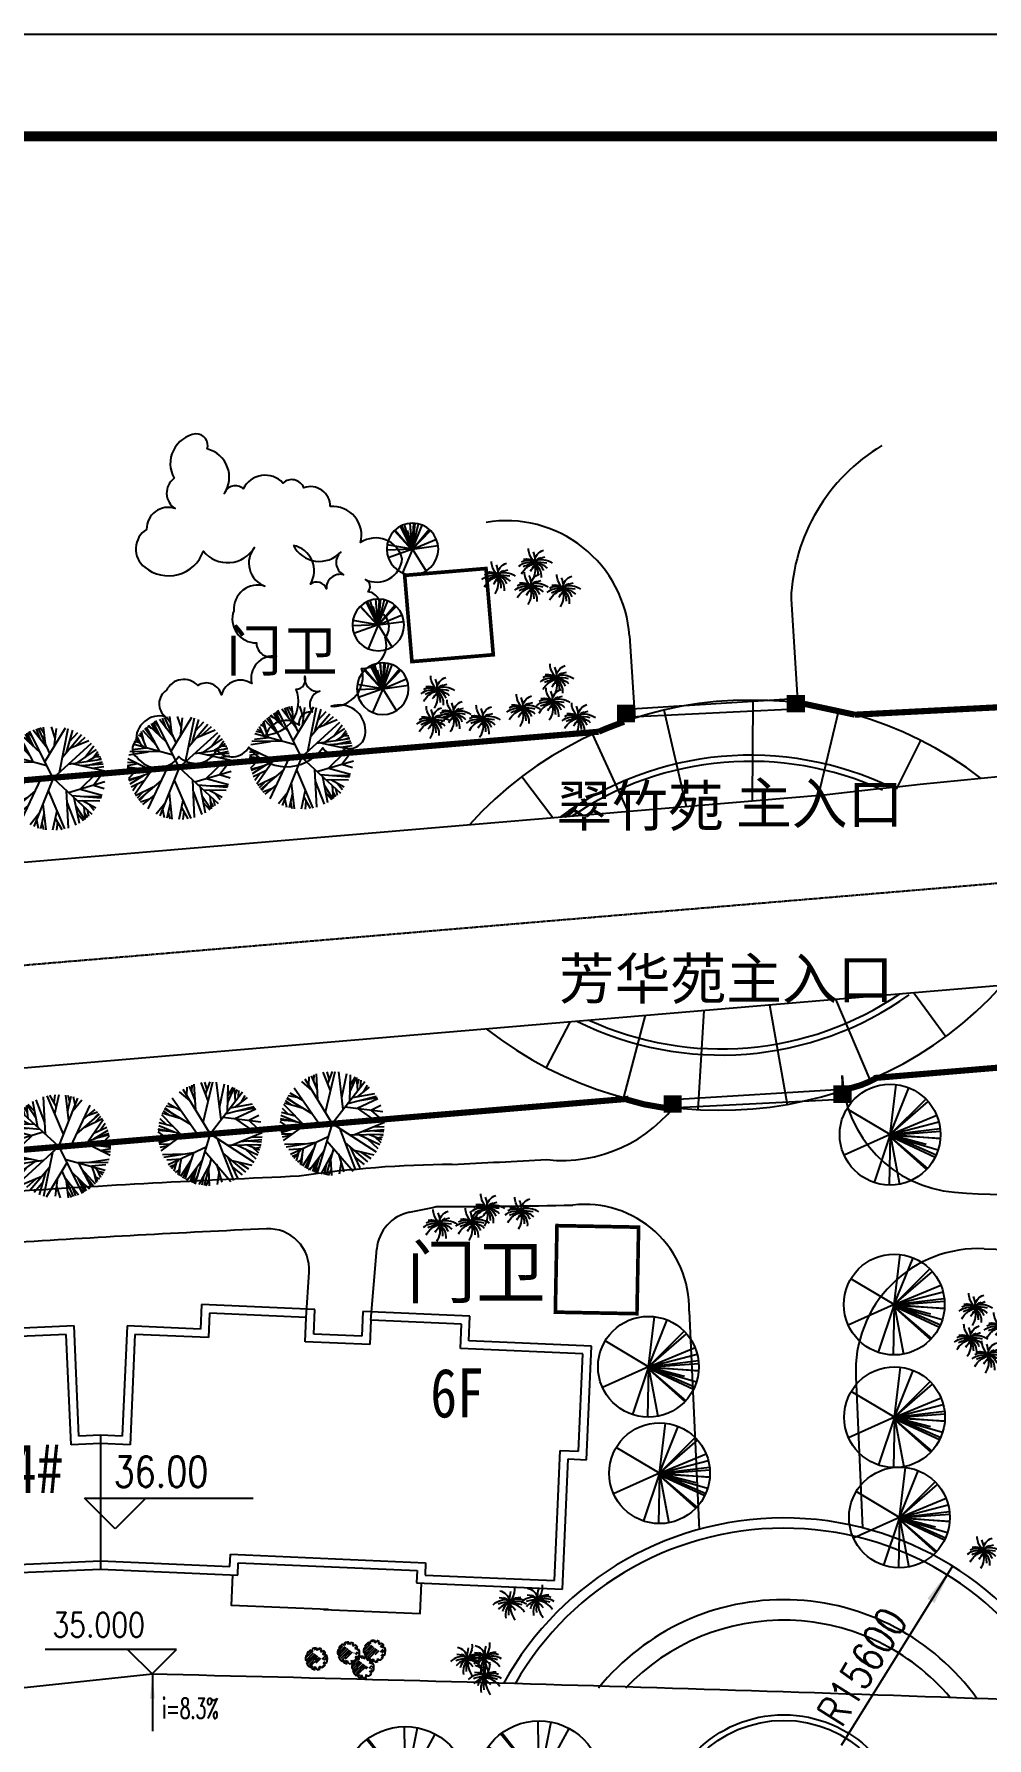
# Model space of a CAD drawing. Extents: x 116619 to 413619, y -387877 to -177877.
# Drawn here: x 255264 to 301882, y -261234 to -177877 of the extents above; entities that cross this region are included whole.
import ezdxf
from ezdxf.enums import TextEntityAlignment as Align

# ---------------------------------------------------------------- set-up
doc = ezdxf.new("R2010")
doc.units = 0
doc.header["$LTSCALE"] = 35
doc.header["$MEASUREMENT"] = 0
doc.linetypes.add('CENTER', pattern=[2, 1.25, -0.25, 0.25, -0.25])
doc.linetypes.add('DASH', pattern=[0.35, 0.25, -0.1])
doc.layers.get('0').update_dxf_attribs({"linetype": 'CONTINUOUS'})
for name, color, linetype in [('BALCONY', 6, 'CONTINUOUS'), ('CEN', 10, 'CENTER'), ('CHE', 5, 'CONTINUOUS'), ('FU', 7, 'CONTINUOUS'), ('JYP', 4, 'CONTINUOUS'), ('JZ1', 7, 'CONTINUOUS'), ('LAYER11', 50, 'CONTINUOUS'), ('LAYER4', 41, 'CONTINUOUS'), ('LH', 3, 'CONTINUOUS'), ('LVHUA', 94, 'CONTINUOUS'), ('PUB_DIM', 3, 'CONTINUOUS'), ('PUB_TEXT', 7, 'CONTINUOUS'), ('PUB_TITLE', 7, 'CONTINUOUS'), ('REN', 4, 'CONTINUOUS'), ('TREE', 84, 'CONTINUOUS'), ('YJ1', 7, 'CONTINUOUS'), ('围墙', 252, 'DASH'), ('建筑标高', 2, 'CONTINUOUS'), ('新路', 21, 'CONTINUOUS'), ('绿化', 84, 'CONTINUOUS')]:
    doc.layers.add(name, color=color, linetype=linetype)
doc.styles.add('_SIMPLEX', font='SIMPLEX', dxfattribs={"width": 0.6})
doc.styles.add('_ST64F', font='', dxfattribs={"width": 0.8})
doc.styles.add('DIM_FONT', font='SIMPLEX.shx', dxfattribs={"width": 0.8})
doc.styles.add('HZ1', font='simhei.ttf')
doc.styles.add('STYLE3', font='simhei.ttf')
doc.styles.get('_ST64F').set_extended_font_data('SimSun')

# ---------------------------------------------------------------- blocks, each defined once
blk = doc.blocks.new('U_B22WGL')
for p, q in [((-550.8257970062201, 558.0783075270265), (-915.1493376902887, 1027.616519721003)), ((-603.9564057614276, 680.3840055263245), (-854.1559123811109, 1075.660784584787)), ((-469.4966474449189, 370.8600798833468), (-794.1746440680014, 1118.262941103047)), ((-642.0419191294874, 1066.116071637891), (-756.562705571219, 1142.835108776151)), ((-250.5075296238152, 626.2688240594834), (-726.7141217461118, 1161.236286529715)), ((-515.3602282579319, 923.8026643308804), (-640.2273481040844, 1209.438433298212)), ((-422.6882867732216, 819.6955935796686), (-582.3781994242614, 1237.728796102627)), ((-433.0349707051006, 1082.587426762719), (-560.4235721629681, 1247.686271461233)), ((58.06746132847766, -145.1686533211941), (-513.4325386715224, 1283.581346678806)), ((-28.10027019818662, 738.568659643086), (-400.4380718019471, 1308.223474113354)), ((-224.508792403352, 1039.062082001077), (-307.638224578937, 1334.302654712501)), ((27.62668769496523, 581.1803805813943), (-244.0880552552568, 1348.577658405771)), ((-87.71380136266234, 1179.04479187082), (-192.2554629422244, 1358.132525280274)), ((-139.9982188203809, 349.9955470508976), (547.4555173344037, 1298.117642130495)), ((-77.29836543311248, 877.5176321850704), (-94.35094727678515, 1371.190350581961)), ((219.616006810806, 1013.084953796581), (136.8764383249567, 1353.339078923189)), ((166.0784766194542, 755.2797248803508), (278.5342497738151, 1296.800527901967)), ((257.2262220979013, 8.030393424513022), (624.0668520921303, 1269.829823587916)), ((385.0179641267736, 447.5878853908471), (995.5917498144248, 1056.34048459616)), ((509.2314844845081, 571.4309083746011), (749.5225974539702, 1212.942459484253)), ((626.1806641275965, 883.6532319832731), (890.1870041886344, 1131.605824176742)), ((-1272.107766840725, 502.1528781977941), (-850.9968659336679, 509.7838856068665)), ((-93.58914806863467, 233.9728701715321), (-1240.947855581931, 651.7850507495859)), ((-1057.827108186962, 681.8904773957147), (-1195.185157248162, 721.9725543438362)), ((-918.9529631897036, 534.5301876937556), (-1151.773997502825, 781.5781537911353)), ((-1000.20528293009, 620.7475708944658), (-1091.597595389934, 855.2543858780373)), ((-922.4278712572064, 816.4502231931947), (-1053.55768399824, 897.3597809564344)), ((-850.9968659336679, 509.7838856068665), (-983.1273888880766, 967.7056809513269)), ((-901.0163699227575, 683.1353607753081), (-951.3610641136344, 996.5975451729137)), ((58.06746132847766, -145.1686533211941), (1266.026420723893, 784.0305462137003)), ((623.5699569244374, 685.4283381997193), (1195.167722780205, 869.5130679128015)), ((798.2788109606685, 741.693834838934), (1096.691975426328, 970.1049089562257)), ((800.6479283543653, 242.9118375871003), (1395.008773409513, 586.3803389212953)), ((1039.988266229337, 381.221532518477), (1326.709312560625, 699.2979554338344)), ((1253.845273930724, 334.2103491787238), (1425.754406869126, 527.147060460451)), ((-1147.799453919442, 65.87356036509664), (-1455.283867135063, 34.67504725698018)), ((-1209.729522791292, 103.722241776788), (-1441.474785841246, 126.767090841251)), ((-900.5105574727583, -85.25752714614282), (-1418.671758527585, 231.4176934027746)), ((-806.7672955262475, 382.3925165198852), (-1386.087258543464, 345.0664867623964)), ((-469.4966474449189, 370.8600798833468), (-1347.604197541144, 434.8006194173468)), ((541.3992457150874, 226.6250269761913), (1519.195381997086, 288.0532291392992)), ((654.4401094571352, 233.7266065110125), (1579.31624043529, -53.63640727622624)), ((906.7046241308402, 155.3469308115709), (1553.063039817744, 150.7438680386804)), ((1115.259903164506, 262.6767428413405), (1464.104336511495, 442.739762697438)), ((1150.96008669344, 153.6074574798949), (1539.182881583204, 213.8203602762187)), ((1235.186340242783, 53.28624100210072), (1566.686893770397, 70.80219669940925)), ((1346.591714464905, 382.0832763837352), (1495.041778855592, 362.4540518127142)), ((1372.423991687449, 278.8325927498045), (1510.147618185487, 317.4750736028182)), ((58.06746132847766, -145.1686533211941), (-1465.932538671522, -49.91865332119414)), ((-1298.208165994505, -143.0076142142971), (-1465.773476688877, -123.1505784190995)), ((-1068.914945055186, -74.73225292223287), (-1465.190238406279, -192.7289329541854)), ((-1174.008806342064, -68.16388659182485), (-1459.277449131675, -2.899813793093927)), ((-1200.120716598112, -113.8006624417358), (-1453.925321995995, -336.0974965448004)), ((-1113.74730489628, -317.2092731324119), (-1448.440313320754, -375.4083651899746)), ((-817.6244873993361, -232.5068339433528), (-1442.52429662557, -411.2520537060664)), ((-988.3770215318742, -281.3485823131377), (-1423.275528339852, -503.2174585984794)), ((-995.8963310676714, -447.745142925578), (-1397.737702376138, -595.9538852565056)), ((-705.7468650667375, -97.4302579214891), (-1306.822381061598, -823.1448462221342)), ((-502.6196879874129, -476.4595266603465), (-1212.374981675764, -986.9239615987499)), ((-298.4362143230261, -122.8871735929752), (-964.0875089106718, -1275.555851061614)), ((58.06746132847766, -145.1686533211941), (-623.4860582134585, -1508.275692405066)), ((-117.1920593269984, -495.68769463219), (266.8987942372099, -1654.792935848342)), ((58.06746132847766, -145.1686533211941), (1105.817461328478, -1288.168653321194)), ((475.9255776607591, -601.0138711382206), (1564.864610266536, -373.5068935529598)), ((817.8882147851313, -529.5692046420045), (1340.834838121655, -102.5517104598002)), ((1219.077291644162, -445.7506330016804), (1439.494622473327, -204.5037377817971)), ((1219.077291644162, -445.7506330016804), (1522.514815296176, -567.0334983331886)), ((-1196.85005660938, -521.8616999945407), (-1357.307308738405, -710.226402810662)), ((-748.7793172845064, -653.5004549791811), (-1286.493616700574, -862.6165660293955)), ((-1074.669262679106, -780.2384608036409), (-1246.869045700406, -932.3895325052035)), ((-961.5661959215446, -806.5393047513098), (-1193.052807215086, -1015.383611615693)), ((-889.1220782019242, -989.7004985303247), (-1158.181922182624, -1063.489641379743)), ((-741.5909903418666, -890.2718894958707), (-1102.184433122778, -1133.293919379259)), ((-303.6120757769837, -868.5277275321168), (-281.350511255952, -1630.891184578872)), ((412.84190980243, -532.1953243836797), (375.0122634537605, -1635.847019839555)), ((400.8923745134001, -880.8140970806162), (603.9003081813484, -1568.067983314908)), ((560.0600293095762, -692.7969093005704), (1415.584724866376, -837.788952761377)), ((621.0230417342958, -759.3020137639287), (704.1828515412548, -1525.426202668506)), ((708.2359959536174, -854.443418366809), (1371.601652947028, -917.9583578650818)), ((817.888214785124, -529.5692046420045), (1452.244301520832, -760.6740864988715)), ((864.6768697284118, -869.4220843983094), (1236.050701507417, -1112.087205143212)), ((914.6065075752325, -752.8845007547534), (1436.375288889313, -795.4328553841078)), ((1041.403454100785, -984.8997359337554), (1174.701535476843, -1182.330330424073)), ((-446.6398877219123, -1154.583351422018), (-728.2047475094674, -1450.676988648545)), ((-530.5675326641082, -1322.438641306366), (-501.2711579859985, -1562.813287544956)), ((-294.8682236640612, -1167.967298296444), (-428.8143879500655, -1589.3023260964)), ((-374.5644907035909, -1418.65629015856), (-347.1484649396749, -1614.309917154813)), ((86.719254612441, -1111.049061707748), (-81.5421653576428, -1662.760545806352)), ((25.13437299313082, -1312.979405824986), (187.1668108807848, -1663.690749948426)), ((80.53788419181947, -1432.897615628917), (35.1205379785446, -1668.995887199362)), ((649.1995010354789, -1018.882538039197), (875.9599499876844, -1431.103285017107)), ((671.5642181321513, -1224.921378021365), (845.131190922037, -1450.199950094717)), ((882.7303155605099, -1044.800857937957), (885.9621447218946, -1424.686684928765)), ((884.2092006284059, -1218.636617500237), (955.2088618309339, -1377.123728599738)), ((972.635582912348, -1142.879331412685), (1003.361873122054, -1340.574222587067))]:
    blk.add_line(p, q)
at = {"style": 'DIM_FONT', "width": 0.8, "flags": 9}
for tag in ['YSIZE', 'XSIZE']:
    blk.add_attdef(tag, (0, 0), '', height=0.5, dxfattribs=at)
blk = doc.blocks.new('U_B17OXD')
blk.add_blockref('U_B22WGL', (0, 0))
at = {"width": 0.8, "flags": 9}
for tag in ['YSIZE', 'XSIZE']:
    blk.add_attdef(tag, (0, 0), '', height=0.5, dxfattribs=at)
blk = doc.blocks.new('1')
at = {"layer": 'TREE', "xscale": 0.001670603725486081, "yscale": 0.001670603725486081, "zscale": 0.001670603725486081}
blk.add_blockref('U_B17OXD', (-0.05210943793645129, 0.2341112640715437), dxfattribs=at)
blk = doc.blocks.new('TREE1')
at = {"layer": 'TREE', "ltscale": 200}
for p, q in [((196.6270091500483, 118.3983444665791), (958.0141648878343, 4309.183757203224)), ((196.6270091422484, 118.398344505229), (-2794.456173498707, 3150.858430103224)), ((196.6270177267725, 118.3983442675089), (-4060.454977102112, -21.76491311425343)), ((196.6270177267143, 118.3983442675089), (-3824.565517704468, -1286.024468790623)), ((196.627009150805, 118.3983444793848), (-3452.30805945769, -2078.796603985014)), ((100.2623868038645, 255.8389014034183), (-1486.916355925845, -3794.155107475352)), ((100.2623868038645, 255.8389014034183), (-1393.429465544701, -3833.071405344759)), ((100.2623868038645, 255.8389014034183), (-246.1963523110608, -4117.909038967104)), ((196.6270091505721, 118.398344474961), (-38.03785227955086, -4134.521262015798)), ((100.2623868038645, 255.8389014034183), (423.6535145242233, -4134.935846759006)), ((100.2623868038645, 255.8389014034183), (1951.102663122234, -3762.865361598902)), ((100.2623868038645, 255.8389014034183), (1398.004664635111, -3968.052989551448)), ((196.6270091554034, 118.3983444724581), (4336.100079659838, 1121.969704664894)), ((196.6270091509796, 118.3983444744954), (1365.846712412254, -3977.36996708368)), ((196.6270091510378, 118.3983444746118), (2161.67729479901, -3660.61874351732)), ((196.6270091509796, 118.3983444744954), (2641.886052459246, -3369.16541660286)), ((196.6270091510378, 118.3983444744954), (3936.534364741005, -1920.102513525169)), ((196.6270091510378, 118.3983444744954), (4071.320354574767, -1650.540392562514)), ((196.6270091514452, 118.3983444737969), (518.7873531829682, -3020.630578807788)), ((196.6270091515617, 118.3983444725163), (4454.799805438844, 16.62794889882207)), ((196.6270091509796, 118.3983444744954), (3102.838756037934, -2995.494084418402))]:
    blk.add_line(p, q, dxfattribs=at)
blk.add_circle((196.6270091511542, 118.3983444746118), 4259.388779679558, dxfattribs=at)
blk = doc.blocks.new('M_F19')
at = {"const_width": 29.997}
for points in [[(-446.0820038316924, 82.30226051427235, 1), (-416.0790038316882, 82.30226051427235, 1)], [(-191.8093345468515, 156.4668311215355, 1), (-161.8063345468472, 156.4668311215355, 1)], [(-123.0610951829804, 98.83118613411352, 1), (-93.05809518297974, 98.83118613411352, 1)], [(-61.25954202660796, -8.391235712817434, 1), (-31.25654202661462, -8.391235712817434, 1)], [(-33.71233810031845, 49.24440927460455, 1), (-3.709338100325112, 49.24440927460455, 1)], [(-19.93873613717733, 16.33028782293695, 1), (10.06426386282692, 16.33028782293695, 1)], [(14.31561309290555, -0.1986377968969464, 1), (44.31861309290616, -0.1986377968969464, 1)], [(268.7080528295992, 189.5246823612033, 1), (298.7110528295925, 189.5246823612033, 1)], [(461.0593985062042, 8.137689907016465, 1), (491.0623985062048, 8.137689907016465, 1)], [(-281.1580916295134, -156.8641067153294, 1), (-251.1550916295128, -156.8641067153294, 1)], [(-205.5829365099999, -313.5295756337619, 1), (-175.5799365099992, -313.5295756337619, 1)], [(-95.63366170854351, -173.3930323351706, 1), (-65.63066170855018, -173.3930323351706, 1)], [(-13.11182038153493, -33.11275924857182, 1), (16.89117961846932, -33.11275924857182, 1)], [(7.488697337259509, -173.3930323351706, 1), (37.49169733725284, -173.3930323351706, 1)], [(55.63641898233618, -486.7239701720391, 1), (85.63941898234043, -486.7239701720391, 1)], [(289.3085705483827, -148.6715087994162, 1), (319.311570548387, -148.6715087994162, 1)]]:
    blk.add_lwpolyline(points, format="xyb", close=True, dxfattribs=at)
for centre, radius, start, end in [((-184.6246790750956, -610.5179731575663), 732.1080079143107, 78.55155098013316, 130.9815348713877), ((-55.34489215565918, -1222.577526333058), 1255.971122874843, 88.32856473930403, 108.7290030802688), ((104.3438884092575, -701.2951203766679), 728.2267695975378, 103.045235373428, 139.776625494149), ((-479.6631429767804, -437.3135074485181), 647.0761581219064, 48.75809887789755, 83.86240095366526), ((-482.9476049698787, -9.366995773521921), 481.590292170942, 6.990448297876262, 78.02836256322455), ((154.9695312472904, -426.2726432152922), 475.875404494438, 114.0955767610405, 166.2953379553469), ((-315.4999156218582, -111.3503274217328), 315.4465604040754, 28.89011928670217, 78.45792187995568), ((1198.922633930124, 96.34765904088272), 1224.727740074601, 163.8561215232247, 179.1105149163876), ((-1741.271413846636, 1043.621006615649), 2025.93579038022, 328.9872775939272, 340.3610108459401), ((298.1803219250505, -285.4993274423141), 422.0224543355716, 62.9908582621707, 135.9101719540797), ((256.6452040341828, -536.2419319682922), 586.1115378131698, 53.32312996791644, 115.7632577042061), ((365.5584485565705, -390.9622622612733), 581.995294796342, 85.87406080653938, 126.9558399417119), ((-364.0624273419307, 515.2882468599455), 548.1530888286114, 342.9456350568751, 6.481377850901596), ((450.0667731131434, -463.4394365845765), 649.3232523907575, 134.4860623050567, 189.3762174920274), ((778.5288632172087, -372.2509250680741), 863.8362127019741, 155.0887597473385, 185.9637238118709), ((-86.60310277417375, -1604.443387119136), 1605.401999270764, 70.52489667841802, 87.82436815328639), ((805.4092372159939, -148.5996439054143), 812.9823453502462, 171.2495824831473, 218.2332804430338), ((-3287.951766343682, -3108.005333478603), 4475.046511780242, 39.0487703031419, 42.67989976416857), ((-82.58800080557194, -736.4260957738588), 718.2576203812787, 31.31504884319343, 82.13779409021814)]:
    blk.add_arc(centre, radius, start, end)
at = {"width": 0.8, "flags": 9}
for tag in ['YSIZE', 'XSIZE']:
    blk.add_attdef(tag, (0, 0), '', height=0.5, dxfattribs=at)
blk = doc.blocks.new('ZIWEI')
h = blk.add_hatch()
h.set_pattern_fill('ANSI31', color=256, scale=700, style=0)
h.set_pattern_definition([(45, (-14305.15479666414, -15521.72558498852), (-61.8718433538229, 61.87184335382291), [])])
edge = h.paths.add_edge_path(flags=16)
edge.add_arc((-3.124356323995016, 3.122764844410995), 38.19129419894237, 0, 360)
edge = h.paths.add_edge_path()
edge.add_line((-515.1862775585669, 179.497036884386), (-397.3273588397005, 192.8007087845654))
edge.add_line((-397.3273588397005, 192.8007087845654), (-484.1707726325494, 239.3635604351966))
edge.add_arc((-355.5003343913286, 207.8080208276788), 224.403476599897, 48.5203254456983, 80.51513420599325)
edge.add_arc((-325.4140871285308, 399.2104523212729), 130.0053747879539, 343.6554930631364, 399.759999052217)
edge.add_arc((-174.7510699382728, 449.0992219469845), 193.0394698033984, 352.0774890396579, 386.6128437567361)
edge.add_arc((-84.56230609322301, 589.4586796650692), 201.8433641199807, 304.1868289016925, 338.5411029521464)
edge.add_arc((79.86628706235024, 476.3367862375235), 153.6894522377071, 315.8453936709736, 359.7650517005484)
edge.add_arc((-244.3907489811299, 1929.23720569768), 1632.167053856146, 285.4397484795938, 290.7099380494143)
edge.add_arc((411.9486994804647, 44.08673669176824), 233.5512010930507, 83.53226198880667, 121.6543979234022)
edge.add_arc((-4.509560895889081, -499.5216754744943), 586.7160784787773, 134.7781732768324, 147.3314664882382)
edge.add_arc((-250.9462972172714, -395.6289919717128), 87.2136964104515, 97.74104035208522, 188.8107453020594)
edge.add_arc((-1350.450460115571, -519.14793294827), 1107.830682670651, 2.946463605808077, 10.92381386573493)
edge.add_arc((124.9841737184488, -442.2467953651558), 220.2945284226358, 160.600850515773, 199.3991494842191)
edge.add_arc((100.2743666530096, -356.5412966543881), 177.912621491226, 186.1911535261988, 248.4951689965226)
edge.add_arc((295.5747862085336, -375.7284358642501), 163.4501424661077, 170.6313753688686, 220.6278158106918)
edge.add_arc((325.3933213488563, -117.6562043841968), 300.1513038858919, 230.4582328344403, 263.1092801234542)
edge.add_arc((-0.1343107446045906, -630.5382491610344), 545.230109940777, 39.65358745448385, 53.99299145650343)
edge.add_arc((357.6164668545061, 465.0542429203251), 655.5885988104213, 266.7454952844627, 282.0146256256703)
edge.add_arc((-8.366491272492567, 3.426213290907981), 526.717709094641, 126.0750832653475, 153.6245397522663)
edge.add_arc((-8.366491272492567, 3.426213290907981), 532.1830287655648, 89.33214789761615, 114.3856376375889)
edge.add_arc((-8.366491272492567, 3.426213290907981), 530.635912621629, 62.87665481919286, 77.70213155929174)
edge.add_arc((-8.366491272492567, 3.426213290907981), 523.3081512775127, 31.40983736236552, 49.47524964655826)
edge.add_arc((-8.366491272492567, 3.426213290907981), 533.5852264281983, 340.3307323359838, 379.4299658611113)
edge.add_arc((-8.366491272492567, 3.426213290907981), 514.0723757636953, 305.3940385052633, 326.2463764496025)
edge.add_arc((-8.366491272492567, 3.426213290907981), 527.2859582375127, 274.7236248562025, 290.327701486811)
edge.add_arc((-8.366491272492567, 3.426213290907981), 521.8934893924253, 243.1498330697507, 261.8356210533511)
edge.add_arc((-8.366491272492567, 3.426213290907981), 524.2458075739542, 200.8102967799917, 231.4391627845076)
edge.add_arc((-8.366491272492567, 3.426213290907981), 536.5325998408181, 160.8426086360242, 187.2750049578882)
edge.add_arc((-610.1709703373417, -941.8811506774291), 880.120823157168, 77.37282204331454, 85.464893159638)
edge.add_arc((958.8282334270953, 2090.854452699206), 1965.482605593802, 250.0864889084941, 256.3451059776773)
for p, q in [((-515.1862775585669, 179.497036884386), (-397.3273588397005, 192.8007087845654)), ((-484.1707726325494, 239.3635604351966), (-484.1707726325494, 239.3635604351966)), ((-397.3273588397005, 192.8007087845654), (-484.1707726325494, 239.3635604351966))]:
    blk.add_line(p, q)
blk.add_circle((-3.124356323995016, 3.122764844410995), 38.19129419894237)
for centre, radius, start, end in [((-8.366491272492567, 3.426213290907981), 536.5325998408181, 160.8426086360242, 187.2750049578882), ((-8.366491272492567, 3.426213290907981), 526.717709094641, 126.0750832653475, 153.6245397522663), ((-355.5003343913286, 207.8080208276788), 224.403476599897, 48.5203254456983, 80.51513420599325), ((-8.366491272492567, 3.426213290907981), 532.1830287655648, 89.33214789761615, 114.3856376375889), ((-325.4140871285308, 399.2104523212729), 130.0053747879539, 343.6554930631364, 39.75999905221702), ((-174.7510699382728, 449.0992219469845), 193.0394698033984, 352.0774890396579, 26.61284375673618), ((-84.56230609322301, 589.4586796650692), 201.8433641199807, 304.1868289016925, 338.5411029521464), ((-8.366491272492567, 3.426213290907981), 530.635912621629, 62.87665481919286, 77.70213155929174), ((79.86628706235024, 476.3367862375235), 153.6894522377071, 315.8453936709736, 359.7650517005484), ((-244.3907489811299, 1929.23720569768), 1632.167053856146, 285.4397484795938, 290.7099380494143), ((411.9486994804647, 44.08673669176824), 233.5512010930507, 83.53226198880667, 121.6543979234022), ((958.8282334270953, 2090.854452699206), 1965.482605593802, 250.0864889084941, 256.3451059776773), ((-8.366491272492567, 3.426213290907981), 523.3081512775127, 31.40983736236552, 49.47524964655826), ((-8.366491272492567, 3.426213290907981), 533.5852264281983, 340.3307323359838, 19.42996586111129), ((-610.1709703373417, -941.8811506774291), 880.120823157168, 77.37282204331454, 85.464893159638), ((-4.509560895889081, -499.5216754744943), 586.7160784787773, 134.7781732768324, 147.3314664882382), ((-8.366491272492567, 3.426213290907981), 524.2458075739542, 200.8102967799917, 231.4391627845076), ((-250.9462972172714, -395.6289919717128), 87.2136964104515, 97.74104035208522, 188.8107453020594), ((-1350.450460115571, -519.14793294827), 1107.830682670651, 2.946463605808077, 10.92381386573493), ((-8.366491272492567, 3.426213290907981), 521.8934893924253, 243.1498330697507, 261.8356210533511), ((124.9841737184488, -442.2467953651558), 220.2945284226358, 160.600850515773, 199.3991494842191), ((100.2743666530096, -356.5412966543881), 177.912621491226, 186.1911535261988, 248.4951689965226), ((-8.366491272492567, 3.426213290907981), 527.2859582375127, 274.7236248562025, 290.327701486811), ((295.5747862085336, -375.7284358642501), 163.4501424661077, 170.6313753688686, 220.6278158106918), ((325.3933213488563, -117.6562043841968), 300.1513038858919, 230.4582328344403, 263.1092801234542), ((-8.366491272492567, 3.426213290907981), 514.0723757636953, 305.3940385052633, 326.2463764496025), ((357.6164668545061, 465.0542429203251), 655.5885988104213, 266.7454952844627, 282.0146256256703), ((-0.1343107446045906, -630.5382491610344), 545.230109940777, 39.65358745448385, 53.99299145650343)]:
    blk.add_arc(centre, radius, start, end)
blk = doc.blocks.new('A$C279C5B78')
at = {"layer": 'LVHUA', "xscale": 0.002507716049382716, "yscale": 0.002507716049382716, "zscale": 0.002507716049382716, "rotation": 0.08819500577114782}
blk.add_blockref('ZIWEI', (1.364007605556253, 1.309058238708531), dxfattribs=at)
blk = doc.blocks.new('_ARROW')
blk.add_solid([(0, 0), (-1, 0.1), (-1, -0.1)])

msp = doc.modelspace()

# ---------------------------------------------------------------- hatches: boundary and pattern name
at = {"layer": '新路'}
for points in [[(284668.0740521403, -211544.3448657384), (284668.0740521404, -210685.1658283122), (283784.36400947, -210685.1658283122), (283784.36400947, -211544.3448657384)], [(292974.8032530799, -211063.3016361331), (292974.80325308, -210204.122598707), (292091.0932104096, -210204.122598707), (292091.0932104096, -211063.3016361331)], [(286951.0990182919, -230652.7245045256), (286951.099018292, -229793.5454670995), (286067.3889756216, -229793.5454670995), (286067.3889756216, -230652.7245045256)], [(295257.8282192315, -230171.6812749204), (295257.8282192316, -229312.5022374942), (294374.1181765611, -229312.5022374942), (294374.1181765611, -230171.6812749204)]]:
    msp.add_hatch(color=256, dxfattribs=at).paths.add_polyline_path(points)

# ---------------------------------------------------------------- linework, layer by layer
for p, q in [((263461.9538146332, -240034.1915395316), (263409.6105497852, -241233.0494054314)), ((268996.6809622124, -240275.8429455366), (263461.9538146332, -240034.1915395316)), ((263844.1253483072, -240451.2585831191), (263791.782083489, -241650.1164490189)), ((268579.6139186099, -240658.0144792255), (263844.1253483072, -240451.2585831191)), ((268527.2706537917, -241856.8723451253), (268579.6139186099, -240658.0144792255)), ((268944.3376973644, -241474.7008114364), (268996.6809622124, -240275.8429455366)), ((271354.4347651377, -240378.7846997138), (271302.0915002897, -241577.6425656136)), ((276589.4474462345, -240607.3502895143), (271354.4347651377, -240378.7846997138)), ((271736.6062988117, -240795.8517433014), (271684.2630339935, -241994.7096092012)), ((276172.3804026321, -240989.5218232032), (271736.6062988117, -240795.8517433014)), ((276537.1041813865, -241806.2081554141), (276589.4474462345, -240607.3502895143)), ((256841.1878754273, -241493.0866544899), (253244.6142777279, -241650.1164490189)), ((257223.3594091311, -241076.0196109172), (253626.7858114317, -241233.0494054314)), ((257076.7325671986, -246887.947051039), (256841.1878754273, -241493.0866544899)), ((257458.9041009024, -246470.8800074663), (257223.3594091311, -241076.0196109172)), ((259813.0369521156, -241076.0196109172), (259577.4922603145, -246470.8800074663)), ((263409.6105497852, -241233.0494054314), (259813.0369521156, -241076.0196109172)), ((260195.2084857896, -241493.0866544899), (259959.6637940183, -246887.947051039)), ((263791.782083489, -241650.1164490189), (260195.2084857896, -241493.0866544899)), ((271302.0915002897, -241577.6425656136), (268944.3376973644, -241474.7008114364)), ((276120.0371378139, -242188.379689103), (276172.3804026321, -240989.5218232032)), ((271684.2630339935, -241994.7096092012), (268527.2706537917, -241856.8723451253)), ((282114.3264672831, -242450.0960132983), (276120.0371378139, -242188.379689103)), ((282531.3935108855, -242067.9244796094), (276537.1041813865, -241806.2081554141)), ((281906.6981834248, -247205.5655480232), (282114.3264672831, -242450.0960132983)), ((282288.8697171286, -247622.6325915959), (282531.3935108855, -242067.9244796094)), ((258518.1981805339, -246424.6302291211), (257458.9041009024, -246470.8800074663)), ((259577.4922603145, -246470.8800074663), (258518.1981805339, -246424.6302291211)), ((258518.1981805339, -246825.011303192), (257076.7325671986, -246887.947051039)), ((259959.6637940183, -246887.947051039), (258518.1981805339, -246825.011303192)), ((280729.2630926147, -253540.2357530799), (281007.5547840074, -247166.3080993947)), ((281007.5547840074, -247166.3080993947), (281906.6981834248, -247205.5655480232)), ((281111.4346263185, -253957.3027966674), (281389.7263177112, -247583.3751429673)), ((281389.7263177112, -247583.3751429673), (282288.8697171286, -247622.6325915959)), ((252191.9999917522, -252846.6874939706), (258518.1981806234, -252570.4797160234)), ((258518.1981806234, -252570.4797160234), (264844.3963694647, -252846.6874939706)), ((264844.3963694647, -252846.6874939706), (264870.5680019036, -252247.2585610207)), ((264870.5680019036, -252247.2585610207), (274421.4690001979, -252664.2599042412)), ((251809.8284580484, -253263.7545375582), (258518.1981806234, -252970.8607900944)), ((258518.1981806234, -252970.8607900944), (265226.5679031685, -253263.7545375582)), ((265226.5679031685, -253263.7545375582), (265252.7395355776, -252664.3256046083)), ((265252.7395355776, -252664.3256046083), (274004.4019566253, -253046.4314379301)), ((274004.4019566253, -253046.4314379301), (273978.2303242162, -253645.86037088)), ((274421.4690001979, -252664.2599042412), (274395.2973677889, -253263.6888371911)), ((274395.2973677889, -253263.6888371911), (280729.2630926147, -253540.2357530799)), ((273978.2303242162, -253645.86037088), (281111.4346263185, -253957.3027966674))]:
    msp.add_line(p, q)
at = {"layer": 'BALCONY'}
for points in [[(269656.8558192328, -254958.6141130682), (269656.8558192328, -254958.6141130682), (264921.36724893, -254751.8582169618), (264986.7963299826, -253253.2858845796)], [(269417.0842460468, -254948.1454601046), (269417.0842460468, -254948.1454601046), (274152.5728163496, -255154.9013562109), (274218.0018974021, -253656.3290238436)]]:
    msp.add_lwpolyline(points, dxfattribs=at)
at = {"layer": 'CEN'}
msp.add_line((137844.6676297951, -233275.6121072639), (312804.5626856514, -218535.9227098642), dxfattribs=at)
at = {"layer": 'CHE'}
for p, q in [((293885.9984055766, -215112.9478516623), (148464.475854897, -227363.2225034079)), ((147211.6334035022, -237504.1938835993), (312771.7394468277, -223556.4000826625))]:
    msp.add_line(p, q, dxfattribs=at)
msp.add_arc((346035.4641107573, -670890.3209504179), 458751.1096467649, 88.56080941929446, 96.559037592156, dxfattribs=at)
at = {"layer": 'FU'}
for radius in [6028.653187328874, 5755.432216610629]:
    msp.add_circle((291941.1339684215, -266131.8380209222), radius, dxfattribs=at)
at = {"layer": 'JYP'}
for p, q in [((290407.7838904763, -215405.9738711048), (290444.0764034977, -210457.8187949545)), ((287191.1373905645, -215676.9638045125), (286083.4856442037, -210945.1962523451)), ((293635.6157195846, -215134.0416172979), (294635.5331765069, -210969.5583139425)), ((284326.8836670308, -215918.2660196665), (282597.1941103491, -212137.4096183101)), ((297459.3499027855, -214811.906912194), (298654.1488796977, -212442.6771613894)), ((280647.7005180027, -216228.2228634076), (279122.4967841406, -214212.9904468046)), ((298298.6828637208, -224774.7767396276), (299873.0248717868, -226910.7171528729)), ((285166.2166279643, -225881.1358470838), (284093.4619934172, -229898.0872513478)), ((288030.470351498, -225639.833631928), (287730.0780217666, -230490.2234108216)), ((291247.1168514116, -225368.8436985257), (292110.747809921, -230241.1837289031)), ((294474.9486805199, -225096.9114447261), (296157.5104746812, -229035.4063239113)), ((281487.0334789379, -226191.092690823), (280320.4851588575, -228433.0947290995))]:
    msp.add_line(p, q, dxfattribs=at)
for centre, radius, start, end in [((290308.1332834522, -228992.430578829), 18535.11031828045, 52.45670318903255, 137.9309402828357), ((290308.1332834522, -228992.430578829), 15835.11031828045, 64.13085037843553, 126.1177884601852), ((290308.1332834522, -228992.430578829), 15535.11031828045, 65.38350550991639, 124.2476443840641), ((288875.7916910822, -211990.5570706205), 18535.11031828045, 231.7038695043783, 317.9272803895553), ((288875.7916910895, -211990.5570706223), 15835.11031828045, 243.5133614337345, 305.5002995154842), ((288875.7916910895, -211990.5570706223), 15535.11031828045, 245.3835055098556, 304.2476443840034)]:
    msp.add_arc(centre, radius, start, end, dxfattribs=at)
at = {"layer": 'JZ1', "const_width": 178.2}
for points in [[(273395.2692523499, -204358.4783595088), (277374.5855026853, -204023.2364715035), (277730.019158141, -208242.228702718), (273750.7029078075, -208577.4705907251)], [(280847.1768656784, -236170.9781235919), (284839.8720028562, -236246.6780919752), (284759.6125918364, -240479.8550263162), (280766.9174546604, -240404.1550579331)]]:
    msp.add_lwpolyline(points, close=True, dxfattribs=at)
at = {"layer": 'LAYER4'}
msp.add_line((258518.1981805339, -246424.6302291211), (258518.1981806234, -252970.8607900944), dxfattribs=at)
at = {"layer": 'LH'}
for points in [[(269757.3444161676, -200997.1609380506, 0.5205670505517462), (268460.1162604596, -200071.2683463991, 0.5205670505517462), (267440.8896069434, -199839.7897596061, 0.5205670505517462), (265495.028675409, -200117.5640637539, 0.5205670505517462), (264568.4691892881, -200349.0426505469, 0.5205670505517462), (263734.539474614, -198173.1874457356, 0.5205670505517462), (263178.5738661848, -197432.4777235109, 0.5205670505517462), (262112.9762330167, -199608.3329283241, 0.5205670505517462), (262159.3098167144, -201089.7523727678, 0.5205670505517462), (260769.4144936092, -202108.2363991365, 0.5205670505517462), (260676.7847221624, -203960.0215824414, 0.5205670505517462), (263549.2051398177, -203173.0161428638, 0.5205670505517462), (266050.9942838401, -202987.8332734331, 0.5205670505517462), (266560.6263085715, -204885.9141740967, 0.5205670505517462), (265031.7302343678, -206089.581069896, 0.5205670505517462), (266143.6614512354, -207663.5919490568, 0.5205670505517462), (267116.5919170007, -208311.7102365606, 0.5205670505517462), (265911.9935327396, -209654.2642844357, 0.5205670505517462), (264429.4684381895, -210209.7911372241, 0.5205670505517462), (263271.2410335802, -209746.8557191528, 0.5205670505517462), (261742.3449593764, -209978.3343059421, 0.5205670505517462), (261696.0113756787, -211274.5708809514, 0.5205670505517462), (260259.8198648263, -212478.2377767544, 0.5205670505517462), (260306.153448524, -213265.2432163339, 0.5205670505517462), (262344.6441515107, -213218.9474989753, 0.5205670505517462), (264197.8005197011, -212894.8992329743, 0.5205670505517462), (265773.0301775951, -212756.0120809022, 0.5205670505517462), (269386.7131425273, -212802.3077982608, 0.5205670505517462), (270498.6443593949, -212802.3077982608, 0.5205670505517462), (271471.5374292135, -211969.0066413227, 0.5205670505517462), (269803.6779998653, -210765.3397455197, 0.5205670505517462), (271286.2404903714, -208913.5545622148, 0.5205670505517462), (272444.4678949807, -207385.817644909, 0.5205670505517462), (272120.170205038, -206135.8767872546, 0.5205670505517462), (271610.5381803066, -205163.6884782445, 0.5205670505517462), (271471.5374292135, -204561.8441525903, 0.5205670505517462), (273278.3976096548, -203543.3601262216, 0.5205670505517462), (271239.9069066662, -202756.3546866439, 0.5205670505517462), (269757.3444161676, -200997.1609380506)], [(267950.5216316748, -202895.241838716, 0.5205670505517462), (270266.9764408991, -203219.3118602224, 0.5205670505517462), (270405.9771919996, -204330.3873213064, 0.5205670505517462), (269572.0474773254, -205024.8013261687, 0.5205670505517462), (268784.451346349, -204793.3227393795, 0.5205670505517462), (267950.5216316748, -202895.241838716)], [(266606.9598922692, -212154.167755248, 0.5205670505517462), (268089.4849868193, -209932.0385885835, 0.5205670505517462), (268506.4498441573, -209283.8985455744, 0.5205670505517462), (269247.7497873846, -210024.6300233006, 0.5205670505517462), (268877.0811177958, -211043.1140496694, 0.5205670505517462), (268228.4857379198, -211691.2323371749, 0.5205670505517462), (266606.9598922692, -212154.167755248)]]:
    msp.add_lwpolyline(points, format="xyb", close=True, dxfattribs=at)
at = {"layer": 'PUB_DIM'}
for p, q in [((300199.7571948694, -252828.3762190594), (294749.4069397908, -261608.1115862097)), ((261040.0419581007, -256903.3935031669), (255805.756243815, -256903.3935031669)), ((262240.0419581007, -256903.3935031669), (259840.0419581007, -256903.3935031669)), ((259840.0419581007, -256903.3935031669), (261040.0419581007, -258103.3935031669)), ((261040.0419581007, -258103.3935031669), (262240.0419581007, -256903.3935031669))]:
    msp.add_line(p, q, dxfattribs=at)
msp.add_lwpolyline([(261054.5386915591, -258117.8902366253), (261054.5386915591, -260903.4776771088)], dxfattribs=at)
at = {"layer": 'PUB_TITLE'}
msp.add_lwpolyline([(116619.08357833, -387876.8527306947), (116619.08357833, -177876.8527306947), (413619.08357833, -177876.8527306947), (413619.08357833, -387876.8527306947)], close=True, dxfattribs=at)
at = {"layer": 'PUB_TITLE', "const_width": 500}
msp.add_lwpolyline([(129119.08357833, -382876.8527306947), (408619.08357833, -382876.8527306947), (408619.08357833, -182876.8527306947), (129119.08357833, -182876.8527306947)], close=True, dxfattribs=at)
at = {"layer": 'REN', "color": 5}
for p, q in [((260494.5765371799, -213910.9533510063), (271360.847089842, -212995.5123992231)), ((260494.5765371799, -213910.9533510063), (148086.834377646, -223380.8676120161)), ((272763.4922192105, -230941.1087268681), (147589.2748806004, -241486.5487749693))]:
    msp.add_line(p, q, dxfattribs=at)
at = {"layer": '围墙', "ltscale": 2, "const_width": 300}
for points in [[(140819.8191311712, -184327.884910354), (142393.4585033264, -221627.2679688614), (148086.834377646, -223380.8676120161), (282886.5935223139, -212007.9947028856)], [(140819.8191311884, -184327.884910354), (142393.4585033432, -221627.2679688688), (148086.8343776539, -223380.8676120248), (282886.5935223177, -212007.9947028961)], [(295413.9746980536, -211174.4425341656), (353346.2093836483, -208183.2028798336), (356591.4568074231, -207883.6109109211), (359931.2151685286, -206782.804953865), (363972.9106334368, -204018.7525068259), (365907.6864974953, -201757.0202244693), (367360.1905897874, -199152.2989185426), (368234.4212389468, -196468.3195604333), (368571.8765199695, -194071.8930950111), (368356.4585033152, -189647.26796888), (367872.89704952, -184327.8849103539)], [(295413.9746980742, -211174.4425341692), (353346.2093836442, -208183.2028798368), (356591.456807442, -207883.6109109279), (359931.2151685432, -206782.8049538638), (363972.9106334522, -204018.7525068279), (365907.6864975169, -201757.0202244725), (367360.190589793, -199152.2989185508), (368234.4212389663, -196468.319560444), (368571.8765199855, -194071.8930950221), (368356.4585033134, -189647.2679688837), (367872.8970495177, -184327.884910354)], [(295413.9746980536, -211174.4425341656), (292963.1330049275, -210648.4590625572), (292963.1330049275, -210648.4590625572)], [(295413.9746980742, -211174.4425341692), (292963.133004941, -210648.459062567), (292963.133004941, -210648.459062567)], [(284124.3207214428, -211519.2861363206), (284124.3207214427, -211519.2861363206), (283306.8978264808, -211830.4663384842), (282886.5935172512, -212007.9947033128)], [(284124.3207214549, -211519.2861363199), (284124.3207214549, -211519.2861363199), (283306.8978265002, -211830.4663384911), (282886.5935172513, -212007.9947033133)], [(296351.8390905111, -228951.0709128008), (315765.8958223176, -227327.2466933096), (357323.6745279523, -226252.5431888087), (367506.9853697281, -230475.1521440955), (372053.884674337, -240517.8585922321), (376476.2287284997, -330961.1617200131)], [(296351.8390905038, -228951.0709128138), (315765.8958223239, -227327.2466933187), (357323.6745279506, -226252.5431888159), (367506.9853697494, -230475.1521440949), (372053.8846743479, -240517.8585922327), (376476.2287285104, -330961.161720043)], [(284351.0544259275, -229964.9017638689), (147547.4282874297, -241490.0741873543), (143258.0416570549, -242514.307121818), (149167.6301467975, -382876.8527306947)], [(284351.0544259325, -229964.9017638769), (147547.4282874241, -241490.0741873588), (143310.458503224, -243406.2679687347), (149173.2288939653, -382876.8527306947)]]:
    msp.add_lwpolyline(points, dxfattribs=at)
for points in [[(294862.3475158289, -229504.9198870417, 0.09762369033397805), (296483.3380073681, -228942.9590799119, 0.09762369033397805)], [(284243.2150940672, -230000.7683845814, 0.0696847621475874), (286889.7275825813, -230463.5591834243, 0.0696847621475874)]]:
    msp.add_lwpolyline(points, format="xyb", dxfattribs=at)
at = {"layer": '建筑标高'}
for p, q in [((259239.1062724963, -250998.0005442109), (257739.1062724963, -249498.0005442109)), ((257739.1062724963, -249498.0005442109), (260739.1062724963, -249498.0005442109)), ((260739.1062724963, -249498.0005442109), (259239.1062724963, -250998.0005442109)), ((259239.1062724963, -249498.0005442109), (265983.4609565213, -249498.0005442109))]:
    msp.add_line(p, q, dxfattribs=at)
at = {"layer": '新路'}
for p, q in [((292296.7043824247, -205524.8232594078), (292618.9325143208, -210463.9590160487)), ((284397.0316843152, -207323.3293240007), (284659.0237546246, -211339.1624382796)), ((284432.5205769832, -211282.5789964326), (292493.5410048842, -210881.2187224081)), ((284486.8665138545, -210881.2187224081), (292493.5410048842, -210381.2187224081)), ((294830.9628657086, -229542.9429708828), (294798.55116766, -228827.9831645347)), ((286715.5455431348, -230390.9586352198), (294776.5659710357, -229989.5983611953)), ((286769.8914800061, -229989.5983611953), (294776.5659710357, -229489.5983611953)), ((271736.6062988172, -240795.8517433167), (272032.384476884, -237309.3821447764)), ((268579.6139186191, -240658.0144792428), (268723.1437054463, -238455.8361246905)), ((287313.0502469907, -240358.4034497924), (287796.911836034, -251031.7593314757)), ((295466.684092106, -243566.1244850315), (295801.7285097266, -250956.7675664666)), ((261054.5386915591, -258117.8902366253), (250630.9447681909, -259229.4837687092))]:
    msp.add_line(p, q, dxfattribs=at)
for centre, radius, start, end in [((301450.9187354183, -205871.3220693491), 9160.769719070762, 120.8934671388644, 177.8323157435976), ((278359.587529696, -207735.6828725665), 6051.5095116145, 3.907196956634404, 99.36521360870529), ((300792.3952500568, -228556.2606665373), 6000, 182.595646482281, 265.3242558383504), ((281098.5842347547, -225971.5578192181), 7012.478400481808, 263.835327012644, 325.0041878147779), ((276200.1391489868, -287822.9789696396), 54649.82861440411, 90.50086051884092, 98.37958754344095), ((35795.68471707455, 4599235.393811818), 4838363.08624121, 272.8423722933837, 272.8971879738729), ((292528.1529862936, -817314.6061936432), 584063.4257880902, 92.38371391872444, 93.78940747101211), ((303288.8923905332, -198032.5470372583), 36625.63618432485, 265.3242558383506, 279.8205031849062), ((274025.2259455555, -237478.4468683083), 2000, 101.2043732814425, 175.1508656101102), ((264994.4538545932, -191887.9787867915), 44476.29099283517, 281.2043732814422, 282.9112684109813), ((274356.2207076382, 117732.3022090458), 352972.559999382, 270.0935141042109, 271.1798296666445), ((282210.9998612339, -240235.1053754225), 5103.54000218908, 358.6156380309983, 96.60368956862932), ((292528.1529862936, -817314.6061936432), 581563.4257880901, 92.55151404334246, 93.78940747101211), ((266727.3781664935, -238325.7595567455), 2000, 356.2709486961979, 92.55151404334308), ((301460.5281745027, -243294.401987034), 6000, 87.21884192088574, 182.5956464822824), ((303861.8468879492, -193862.7089393779), 43489.98493757355, 267.2188419208858, 279.291654323354), ((291941.1339684215, -266131.8380209222), 15658.4467144748, 25.14140067399142, 151.0964418675255), ((291941.1339684215, -266131.8380209222), 15158.4467144748, 26.11946607159442, 150.1183764699224), ((291941.1339684215, -266131.8380209222), 11658.4467144748, 35.82705758785325, 141.031608826284), ((291941.1339684215, -266131.8380209222), 10658.4467144748, 40.1351521792062, 136.5369480904135), ((183291.6268105563, -3574298.210821971), 3317093.658441088, 87.80326844750981, 88.65747922123431)]:
    msp.add_arc(centre, radius, start, end, dxfattribs=at)

# ---------------------------------------------------------------- block references
at = {"layer": 'LAYER11', "extrusion": (0, 0, -1), "xscale": 1.29, "yscale": 1.29, "zscale": -1.29, "rotation": 354.786686086626}
for p in [(-279753.9128459034, -203759.8763212016), (-277944.0290541131, -204398.1792301732), (-279556.0598093527, -204926.9288880669), (-281137.9441255698, -205036.4821391451), (-274970.7336506926, -209994.2986116017), (-280807.8492485814, -209411.0259946134), (-280609.9962120307, -210578.0785614788), (-274758.4735023937, -211478.9925457536), (-275766.7032357276, -211160.843845578), (-277199.4506118436, -211425.967762391), (-279162.8443779828, -210895.7199287653), (-281869.144682444, -211319.9181956659), (-277417.9402302034, -235335.9223830997), (-279084.4577402804, -235494.5193626957), (-275091.7512426633, -236097.6726070388), (-276671.5740266031, -236044.7761394798), (-301293.1188839355, -240203.2126630626), (-301059.7535654104, -241718.9535354399), (-302518.2921597532, -241135.9757444412), (-301934.8776737603, -242535.1210586189), (-301701.5099758746, -252095.9485256826)]:
    msp.add_blockref('M_F19', p, dxfattribs=at)
at = {"layer": 'LAYER11', "xscale": 1.29, "yscale": 1.29, "zscale": 1.29, "rotation": 1.947576652855792}
for p in [(278563.1714299964, -254628.781236356), (279925.3973953113, -254502.9440512125), (276492.8563124204, -257393.1466814629), (277350.5866681636, -257312.7074802232), (277350.5866681636, -258275.1206975717)]:
    msp.add_blockref('M_F19', p, dxfattribs=at)
at = {"layer": 'PUB_DIM'}
for p, xscale, yscale, zscale, rotation in [((300199.7571948694, -252828.3762190594), 2000, 2000, 2000, 58.168505279), ((261054.5386915591, -258117.8902366253), 1200, 1200, 1200, 90)]:
    msp.add_blockref('_ARROW', p, dxfattribs=dict(at, xscale=xscale, yscale=yscale, zscale=zscale, rotation=rotation))
at = {"layer": 'TREE', "ltscale": 200}
for p, xscale, yscale, zscale, rotation in [((273712.7697206915, -203059.7200740043), -0.2966484395444932, 0.2966484395444932, 0.2966484395444932, 201.426204228071), ((272036.0526512167, -206773.1804723482), -0.2966484395444932, 0.2966484395444932, 0.2966484395444932, 201.426204228071), ((272256.737663781, -209892.2532639239), -0.2966484395444932, 0.2966484395444932, 0.2966484395444932, 201.426204228071), ((297170.6587350044, -231849.9911707654), 0.5789690721649483, 0.5789690721649483, 0.5789690721649483, 69.4994461626751), ((297371.8546935429, -240162.8040827977), 0.5789690721649483, 0.5789690721649483, 0.5789690721649483, 69.4994461626751), ((285346.7879713482, -243206.6846784328), 0.5789690721649483, 0.5789690721649483, 0.5789690721649483, 69.4994461626751), ((297385.5881489397, -245674.0018382541), 0.5789690721649483, 0.5789690721649483, 0.5789690721649483, 69.4994461626751), ((285889.5808762406, -248413.5779109614), 0.5789690721649483, 0.5789690721649483, 0.5789690721649483, 69.4994461626751), ((297626.3539134377, -250579.5731209932), 0.5789690721649483, 0.5789690721649483, 0.5789690721649483, 69.4994461626751), ((273419.6145993032, -263592.8525604276), 0.7237113402061854, 0.7237113402061854, 0.7237113402061854, 239.6230468437757), ((279968.9698510196, -263309.8852169814), 0.7237113402061854, 0.7237113402061854, 0.7237113402061854, 239.6230468437757)]:
    msp.add_blockref('TREE1', p, dxfattribs=dict(at, xscale=xscale, yscale=yscale, zscale=zscale, rotation=rotation))
at = {"layer": 'YJ1', "xscale": 400, "yscale": 400, "zscale": 400}
for p in [(270114.0564157381, -257606.9770687381), (271384.4306204421, -257523.1213371927), (268546.3606597391, -257895.5440403615), (270815.3898354489, -258307.7860484072)]:
    msp.add_blockref('A$C279C5B78', p, dxfattribs=at)
at = {"layer": '绿化', "color": 84, "yscale": 1000, "zscale": 1000}
for p, xscale, rotation in [((268300.157945167, -213253.3635331647), 1000, 4.815574947021291), ((256147.6771256225, -214277.1626879903), 1000, 4.815574947021291), ((262321.337489499, -213757.0558590532), 1000, 4.815574947021291), ((263832.4144671882, -231693.5172260446), -1000, 184.8155749469423), ((269811.2349228545, -231189.8249001378), -1000, 184.8155749469423), ((256513.094823726, -232310.1413849899), 1000, 184.8155749470213)]:
    msp.add_blockref('1', p, dxfattribs=dict(at, xscale=xscale, rotation=rotation))

# ---------------------------------------------------------------- texts
at = {"style": 'STYLE3'}
msp.add_text('门卫', height=2500, rotation=0.01577279797723662, dxfattribs=at).set_placement((273479.5240787375, -239695.6473906601))
at = {"layer": 'PUB_DIM', "style": 'DIM_FONT', "width": 0.8}
msp.add_text('R15600', height=1500, rotation=58.168505279, dxfattribs=at).set_placement((294774.1360110777, -260779.7973596339))
msp.add_text('35.000', height=1200, dxfattribs=at).set_placement((258422.8991009579, -255703.3935031669), align=Align.MIDDLE)
at = {"layer": 'PUB_TEXT', "style": 'HZ1'}
for s, p in [('门卫', (264663.749457933, -209047.647457635)), ('翠竹苑', (280817.5563663901, -216635.9074273506)), ('主入口', (289605.0788224131, -216517.3714587758)), ('芳华苑主入口', (280940.6323099687, -225093.1200878832))]:
    msp.add_text(s, height=2000, dxfattribs=at).set_placement(p)
at = {"layer": 'PUB_TEXT'}
for s, height, style, width, p in [('6F', 2400, '_ST64F', 0.8, (274651.9249816015, -245555.6077682134)), ('14#', 2400, '_ST64F', 0.8, (252771.1366880611, -249253.5865638163)), ('i=8.3%', 1000, '_SIMPLEX', 0.6, (261523.1284860824, -260284.5577608394))]:
    msp.add_text(s, height=height, dxfattribs=dict(at, style=style, width=width)).set_placement(p)
at = {"layer": '建筑标高', "style": 'DIM_FONT', "width": 0.8}
msp.add_text('36.00', height=1500, dxfattribs=at).set_placement((259156.2923942283, -248962.5623692777))

doc.saveas('drawing.dxf')
